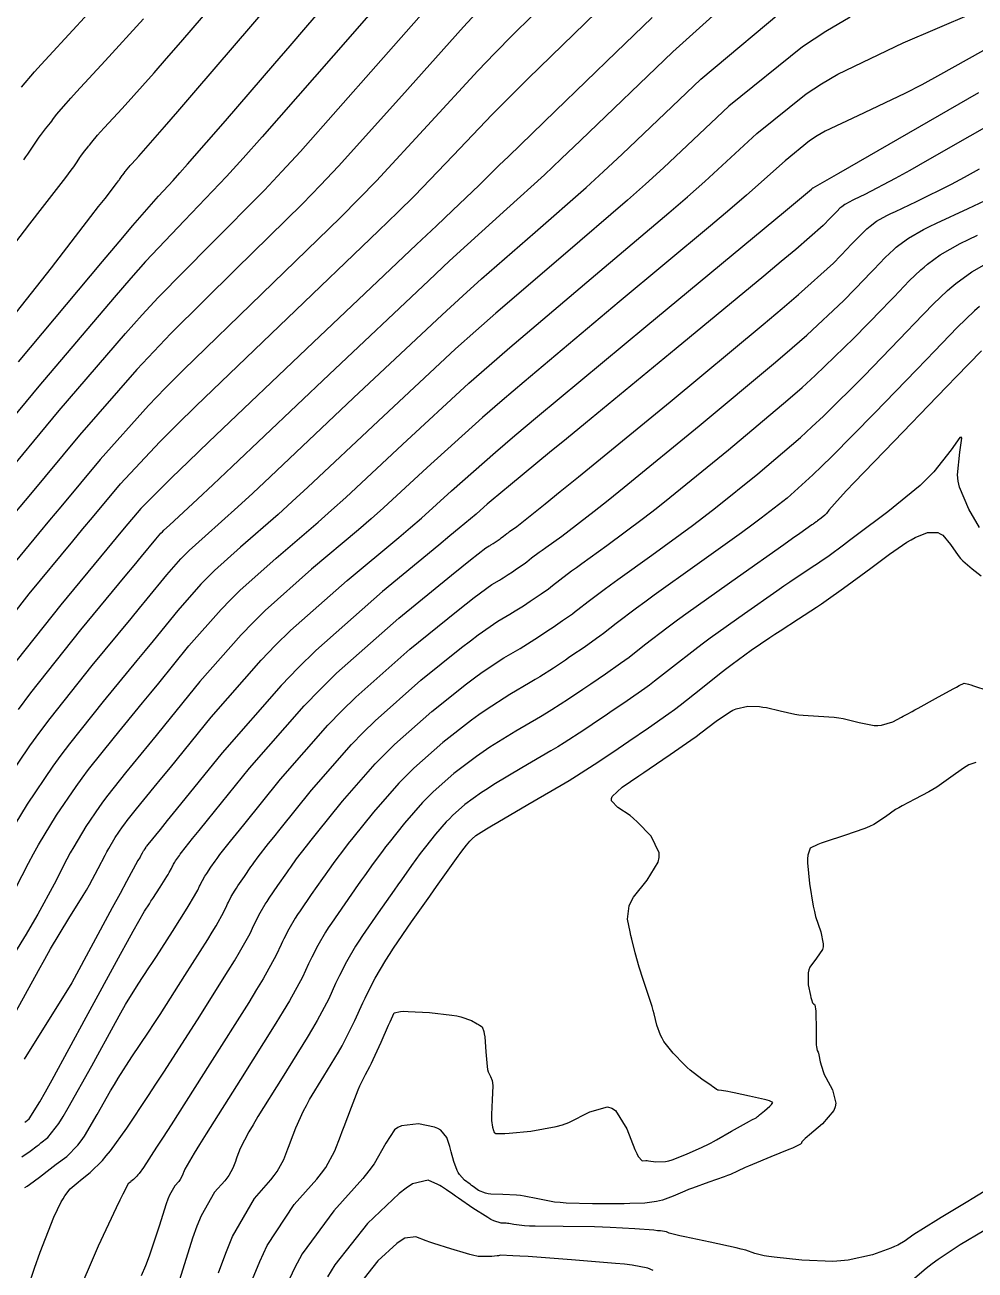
# Model space of a CAD drawing. Header units: metres. Extents: x 837117 to 838479, y 1189012 to 1191015.
# Drawn here: x 837512.5 to 837569.8, y 1190214.7 to 1190289.8 of the extents above; entities that cross this region are included whole.
import ezdxf

# ---------------------------------------------------------------- set-up
doc = ezdxf.new("R2010")
doc.units = ezdxf.units.M
doc.header["$LTSCALE"] = 0.3
doc.layers.add('COTAS 10', color=1, linetype='Continuous')
doc.layers.add('COTAS INT', color=252, linetype='Continuous')

msp = doc.modelspace()

# ---------------------------------------------------------------- linework, layer by layer
at = {"layer": 'COTAS 10'}
for points in [[(837537.212, 1190295), (837532.092, 1190289.121), (837526.79, 1190283.072), (837525.638, 1190281.785), (837524.622, 1190280.665), (837522.092, 1190278.018), (837519.75, 1190275.54), (837518.852, 1190274.527), (837517.847, 1190273.371), (837513.317, 1190268.018), (837508.878, 1190262.69)], [(837550.307, 1190290.267), (837549.211, 1190289.206), (837548.139, 1190288.169), (837544.474, 1190284.626), (837541.636, 1190281.881), (837541.085, 1190281.347), (837540.637, 1190280.911), (837539.868, 1190280.152), (837538.271, 1190278.623), (837537.302, 1190277.7), (837536.103, 1190276.562), (837529.868, 1190270.648), (837523.57, 1190264.659), (837522.332, 1190263.473), (837521.313, 1190262.491), (837519.459, 1190260.648), (837518.463, 1190259.446), (837517.984, 1190258.868), (837517.417, 1190258.183), (837514.638, 1190254.822), (837511.47, 1190250.821)], [(837512.268, 1190286.066), (837513.055, 1190286.99), (837513.454, 1190287.433), (837513.931, 1190287.958), (837516.309, 1190290.529)], [(837572.716, 1190289.62), (837567.712, 1190286.815), (837566.574, 1190286.206), (837565.544, 1190285.67), (837562.716, 1190284.34), (837560.748, 1190283.404), (837560.26, 1190283.115), (837559.796, 1190282.815), (837558.323, 1190281.624), (837555.991, 1190279.544), (837554.985, 1190278.683), (837553.823, 1190277.697), (837548.323, 1190273.107), (837542.58, 1190268.289), (837541.264, 1190267.16), (837540.066, 1190266.12), (837536.731, 1190263.107), (837534.104, 1190260.685), (837533.354, 1190260.019), (837532.593, 1190259.354), (837529.763, 1190256.968), (837526.968, 1190254.484), (837526.231, 1190253.758), (837525.509, 1190253.015), (837523.032, 1190250.192), (837520.899, 1190247.564), (837520.393, 1190246.943), (837519.925, 1190246.369), (837518.541, 1190244.684), (837517.479, 1190243.348), (837517.214, 1190242.995), (837516.961, 1190242.649), (837516.152, 1190241.459), (837515.415, 1190240.231), (837515.207, 1190239.86), (837514.998, 1190239.477), (837514.229, 1190237.982), (837513.255, 1190236.164), (837512.917, 1190235.577), (837512.548, 1190234.953), (837510.965, 1190232.399)], [(837512.465, 1190219.668), (837512.604, 1190219.759), (837512.75, 1190219.86), (837513.349, 1190220.301), (837513.998, 1190220.798), (837514.176, 1190220.934), (837514.354, 1190221.069), (837514.993, 1190221.55), (837515.66, 1190222.225), (837515.857, 1190222.483), (837516.059, 1190222.771), (837516.829, 1190224.066), (837517.64, 1190225.508), (837517.867, 1190225.889), (837518.095, 1190226.263), (837518.928, 1190227.545), (837519.929, 1190229.046), (837520.263, 1190229.557), (837520.622, 1190230.111), (837522.125, 1190232.454), (837523.498, 1190234.634), (837523.775, 1190235.084), (837524.007, 1190235.468), (837524.473, 1190236.297), (837524.648, 1190236.678), (837524.696, 1190236.779), (837524.744, 1190236.878), (837524.919, 1190237.22), (837525.147, 1190237.608), (837525.228, 1190237.736), (837525.318, 1190237.873), (837525.71, 1190238.444), (837526.108, 1190239.009), (837526.202, 1190239.142), (837526.289, 1190239.265), (837526.544, 1190239.625), (837527.165, 1190240.42), (837527.482, 1190240.817), (837527.863, 1190241.291), (837529.762, 1190243.644), (837532.179, 1190246.396), (837532.886, 1190247.123), (837533.609, 1190247.834), (837536.356, 1190250.274), (837538.806, 1190252.244), (837539.341, 1190252.659), (837539.814, 1190253.017), (837541.007, 1190253.839), (837541.722, 1190254.257), (837541.894, 1190254.361), (837542.054, 1190254.459), (837542.538, 1190254.77), (837542.952, 1190255.049), (837543.068, 1190255.128), (837543.185, 1190255.206), (837543.612, 1190255.495), (837544.047, 1190255.801), (837544.168, 1190255.891), (837544.291, 1190255.983), (837544.738, 1190256.336), (837545.449, 1190256.877), (837545.737, 1190257.088), (837546.064, 1190257.325), (837547.578, 1190258.403), (837549.782, 1190260.049), (837550.545, 1190260.645), (837551.374, 1190261.301), (837554.92, 1190264.176), (837558.5, 1190267.199), (837559.35, 1190267.948), (837560.14, 1190268.66), (837562.481, 1190270.915), (837564.175, 1190272.666), (837564.556, 1190273.061), (837564.898, 1190273.416), (837565.815, 1190274.371), (837566.507, 1190275.036), (837566.708, 1190275.209), (837566.911, 1190275.376), (837567.679, 1190275.939), (837568.896, 1190276.625), (837569.384, 1190276.87), (837569.937, 1190277.139)], [(837524.148, 1190214.523), (837524.582, 1190215.699), (837524.996, 1190216.712), (837526.313, 1190219.014), (837527.304, 1190220.128), (837527.512, 1190220.391), (837527.691, 1190220.636), (837528.097, 1190221.357), (837528.339, 1190222.012), (837528.415, 1190222.214), (837528.494, 1190222.426), (837528.813, 1190223.267), (837529.281, 1190224.295), (837529.455, 1190224.623), (837529.648, 1190224.972), (837530.505, 1190226.39), (837531.39, 1190227.845), (837531.6, 1190228.216), (837531.796, 1190228.574), (837532.376, 1190229.754), (837532.859, 1190230.809), (837532.993, 1190231.089), (837533.127, 1190231.363), (837533.61, 1190232.308), (837534.24, 1190233.381), (837534.466, 1190233.735), (837534.714, 1190234.115), (837535.798, 1190235.696), (837536.901, 1190237.257), (837537.161, 1190237.625), (837537.401, 1190237.965), (837538.107, 1190238.961), (837538.611, 1190239.664), (837538.725, 1190239.82), (837538.827, 1190239.959), (837539.103, 1190240.319), (837539.315, 1190240.56), (837539.377, 1190240.624), (837539.44, 1190240.686), (837539.681, 1190240.9), (837540.314, 1190241.313), (837540.624, 1190241.5), (837540.993, 1190241.72), (837542.816, 1190242.778), (837544.814, 1190243.947), (837545.294, 1190244.237), (837545.742, 1190244.511), (837547.095, 1190245.38), (837548.253, 1190246.161), (837548.577, 1190246.38), (837548.903, 1190246.6), (837550.096, 1190247.406), (837551.312, 1190248.262), (837551.652, 1190248.514), (837551.995, 1190248.772), (837553.246, 1190249.758), (837554.48, 1190250.74), (837554.813, 1190250.995), (837555.14, 1190251.244), (837556.289, 1190252.081), (837557.407, 1190252.854), (837557.716, 1190253.062), (837558.024, 1190253.267), (837559.134, 1190253.985), (837560.225, 1190254.693), (837560.521, 1190254.892), (837560.815, 1190255.093), (837561.854, 1190255.827), (837562.902, 1190256.593), (837563.201, 1190256.813), (837563.503, 1190257.038), (837564.628, 1190257.877), (837565.679, 1190258.604), (837565.936, 1190258.757), (837566.178, 1190258.89), (837566.928, 1190259.193), (837567.537, 1190259.183), (837567.69, 1190259.118), (837567.836, 1190259.026), (837568.31, 1190258.467), (837568.771, 1190257.794), (837568.909, 1190257.63), (837569.052, 1190257.475), (837569.608, 1190256.996), (837570.149, 1190256.583)]]:
    msp.add_lwpolyline(points, dxfattribs=at)
at = {"layer": 'COTAS INT'}
for points in [[(837546.481, 1190293.74), (837541.902, 1190289.224), (837540.81, 1190288.11), (837539.793, 1190287.055), (837536.757, 1190283.74), (837533.679, 1190280.403), (837532.636, 1190279.334), (837531.511, 1190278.203), (837526.757, 1190273.596), (837522.042, 1190269.011), (837520.94, 1190267.894), (837519.927, 1190266.843), (837517.002, 1190263.596), (837514.629, 1190260.743), (837513.962, 1190259.941), (837513.291, 1190259.132), (837510.836, 1190256.167)], [(837512.078, 1190248.516), (837512.832, 1190249.52), (837515.851, 1190253.317), (837518.521, 1190256.549), (837519.056, 1190257.196), (837519.502, 1190257.736), (837520.372, 1190258.796), (837520.676, 1190259.142), (837520.765, 1190259.233), (837520.856, 1190259.323), (837521.199, 1190259.628), (837522.892, 1190261.199), (837523.833, 1190262.086), (837524.979, 1190263.17), (837530.827, 1190268.717), (837536.842, 1190274.403), (837538.094, 1190275.575), (837539.167, 1190276.572), (837541.55, 1190278.717), (837543.821, 1190280.78), (837544.824, 1190281.726), (837545.99, 1190282.834), (837551.55, 1190288.187), (837557.563, 1190293.621)], [(837512.088, 1190269.492), (837517.154, 1190275.547), (837518.156, 1190276.737), (837518.986, 1190277.716), (837520.537, 1190279.492), (837521.411, 1190280.43), (837521.814, 1190280.882), (837522.286, 1190281.416), (837524.572, 1190284.035), (837527.557, 1190287.491), (837528.471, 1190288.553), (837529.422, 1190289.66), (837533.171, 1190294.035)], [(837511.854, 1190276.632), (837512.768, 1190277.815), (837513.525, 1190278.792), (837514.935, 1190280.61), (837515.268, 1190281.047), (837515.346, 1190281.153), (837515.417, 1190281.253), (837515.619, 1190281.562), (837515.788, 1190281.825), (837515.837, 1190281.896), (837515.888, 1190281.966), (837516.082, 1190282.212), (837516.269, 1190282.44), (837516.315, 1190282.499), (837516.359, 1190282.556), (837516.499, 1190282.747), (837516.855, 1190283.165), (837517.036, 1190283.366), (837517.252, 1190283.603), (837518.329, 1190284.768), (837520.262, 1190286.927), (837521.019, 1190287.793), (837521.871, 1190288.773), (837525.746, 1190293.28)], [(837510.795, 1190262.041), (837514.545, 1190266.544), (837518.54, 1190271.195), (837519.548, 1190272.316), (837520.514, 1190273.364), (837523.647, 1190276.544), (837526.918, 1190279.844), (837527.97, 1190280.968), (837529.086, 1190282.182), (837533.647, 1190287.327), (837538.073, 1190292.352)], [(837509.854, 1190251.814), (837512.737, 1190255.494), (837515.354, 1190258.658), (837515.973, 1190259.404), (837516.546, 1190260.095), (837518.231, 1190262.122), (837520.62, 1190264.667), (837521.636, 1190265.683), (837522.806, 1190266.835), (837528.313, 1190272.122), (837533.807, 1190277.382), (837534.969, 1190278.517), (837535.975, 1190279.513), (837538.313, 1190281.946), (837540.654, 1190284.407), (837541.663, 1190285.419), (837542.828, 1190286.575), (837548.338, 1190291.946)], [(837510.833, 1190243.477), (837512.76, 1190246.311), (837513.362, 1190247.136), (837513.994, 1190247.977), (837516.523, 1190251.159), (837518.872, 1190254.004), (837519.39, 1190254.633), (837519.851, 1190255.193), (837521.037, 1190256.645), (837521.885, 1190257.61), (837522.131, 1190257.865), (837522.384, 1190258.113), (837523.34, 1190258.963), (837525.317, 1190260.738), (837526.213, 1190261.569), (837527.261, 1190262.549), (837532.303, 1190267.314), (837537.648, 1190272.333), (837538.886, 1190273.471), (837540.02, 1190274.501), (837543.243, 1190277.314), (837546.322, 1190280.01), (837547.365, 1190280.965), (837548.49, 1190282.011), (837553.243, 1190286.546), (837558.816, 1190291.199)], [(837511.055, 1190271.329), (837514.069, 1190275.166), (837516.451, 1190278.248), (837516.919, 1190278.852), (837517.303, 1190279.348), (837517.995, 1190280.241), (837518.127, 1190280.414), (837518.158, 1190280.456), (837518.186, 1190280.496), (837518.266, 1190280.618), (837518.333, 1190280.722), (837518.373, 1190280.778), (837518.449, 1190280.875), (837518.523, 1190280.966), (837518.542, 1190280.989), (837518.559, 1190281.012), (837518.614, 1190281.087), (837518.755, 1190281.253), (837518.827, 1190281.332), (837518.912, 1190281.426), (837519.339, 1190281.887), (837520.896, 1190283.668), (837521.695, 1190284.595), (837522.653, 1190285.709), (837527.441, 1190291.298)], [(837539.957, 1190290.8), (837538.933, 1190289.704), (837535.202, 1190285.534), (837531.383, 1190281.293), (837530.303, 1190280.151), (837529.214, 1190279.024), (837525.202, 1190275.07), (837521.278, 1190271.188), (837520.244, 1190270.105), (837519.233, 1190269.019), (837515.774, 1190265.07), (837512.712, 1190261.392), (837511.951, 1190260.477)], [(837562.26, 1190290.28), (837560.785, 1190289.409), (837559.383, 1190288.501), (837554.936, 1190284.906), (837550.99, 1190281.189), (837549.905, 1190280.204), (837548.822, 1190279.239), (837544.936, 1190275.912), (837540.873, 1190272.43), (837539.679, 1190271.367), (837538.454, 1190270.262), (837533.779, 1190265.912), (837529.542, 1190261.927), (837528.593, 1190261.052), (837527.742, 1190260.276), (837525.481, 1190258.298), (837523.912, 1190256.904), (837523.498, 1190256.496), (837523.093, 1190256.079), (837521.702, 1190254.494), (837520.2, 1190252.65), (837519.724, 1190252.07), (837519.223, 1190251.459), (837517.196, 1190249), (837515.156, 1190246.434), (837514.646, 1190245.755), (837514.16, 1190245.091), (837512.606, 1190242.804), (837511.188, 1190240.443)], [(837511.57, 1190237.052), (837512.692, 1190239.235), (837512.998, 1190239.796), (837513.301, 1190240.337), (837514.379, 1190242.132), (837515.561, 1190243.87), (837515.93, 1190244.375), (837516.317, 1190244.891), (837517.868, 1190246.842), (837519.574, 1190248.914), (837520.059, 1190249.507), (837520.549, 1190250.107), (837522.367, 1190252.343), (837524.301, 1190254.547), (837524.864, 1190255.127), (837525.44, 1190255.694), (837527.622, 1190257.633), (837530.168, 1190259.815), (837530.974, 1190260.536), (837531.823, 1190261.306), (837535.255, 1190264.509), (837539.26, 1190268.191), (837540.471, 1190269.264), (837541.727, 1190270.359), (837546.63, 1190274.509), (837551.322, 1190278.468), (837552.445, 1190279.444), (837553.491, 1190280.367), (837556.63, 1190283.265), (837559.59, 1190285.658), (837560.522, 1190286.262), (837561.504, 1190286.842), (837565.46, 1190288.725), (837569.594, 1190290.507)], [(837512.409, 1190281.679), (837512.533, 1190281.85), (837512.647, 1190282.01), (837512.972, 1190282.506), (837513.243, 1190282.927), (837513.322, 1190283.041), (837513.404, 1190283.153), (837513.715, 1190283.548), (837514.014, 1190283.914), (837514.089, 1190284.009), (837514.159, 1190284.1), (837514.383, 1190284.406), (837514.955, 1190285.078), (837515.245, 1190285.4), (837515.591, 1190285.781), (837517.319, 1190287.649), (837519.629, 1190290.187)], [(837511.729, 1190229.917), (837513.287, 1190232.77), (837513.667, 1190233.444), (837514.024, 1190234.068), (837515.129, 1190235.902), (837515.982, 1190237.279), (837516.181, 1190237.615), (837516.364, 1190237.932), (837516.889, 1190238.912), (837517.303, 1190239.718), (837517.416, 1190239.925), (837517.528, 1190240.124), (837517.925, 1190240.787), (837518.362, 1190241.428), (837518.498, 1190241.615), (837518.641, 1190241.805), (837519.213, 1190242.525), (837520.276, 1190243.825), (837520.727, 1190244.38), (837521.248, 1190245.021), (837523.697, 1190248.042), (837526.717, 1190251.483), (837527.597, 1190252.389), (837528.496, 1190253.275), (837531.903, 1190256.303), (837535.019, 1190258.893), (837535.734, 1190259.502), (837536.386, 1190260.064), (837538.207, 1190261.704), (837540.857, 1190264.037), (837542.031, 1190265.036), (837543.397, 1190266.188), (837549.918, 1190271.622), (837558.346, 1190278.602), (837559.918, 1190279.904), (837559.971, 1190279.947), (837559.981, 1190279.956), (837559.99, 1190279.963), (837560.006, 1190279.977), (837560.01, 1190279.982), (837560.012, 1190279.984), (837560.015, 1190279.986), (837560.016, 1190279.988), (837560.017, 1190279.988), (837560.019, 1190279.99), (837560.022, 1190279.992), (837560.023, 1190279.992), (837560.031, 1190279.996), (837561.567, 1190280.878), (837570.02, 1190285.738)], [(837572.049, 1190284.571), (837566.894, 1190281.627), (837565.847, 1190281.036), (837564.963, 1190280.543), (837563.143, 1190279.574), (837562.503, 1190279.279), (837562.364, 1190279.212), (837562.241, 1190279.15), (837561.934, 1190278.977), (837561.741, 1190278.835), (837561.689, 1190278.793), (837561.639, 1190278.75), (837561.465, 1190278.582), (837561.234, 1190278.342), (837561.147, 1190278.252), (837561.052, 1190278.153), (837560.625, 1190277.712), (837558.967, 1190276.266), (837558.095, 1190275.533), (837557.044, 1190274.656), (837551.755, 1190270.288), (837546.293, 1190265.796), (837545.133, 1190264.841), (837544.125, 1190264.011), (837541.755, 1190262.057), (837540.601, 1190261.095), (837540.359, 1190260.891), (837540.152, 1190260.714), (837539.683, 1190260.302), (837538.667, 1190259.443), (837538.114, 1190258.985), (837537.444, 1190258.432), (837534.044, 1190255.638), (837530.024, 1190252.065), (837528.963, 1190251.021), (837527.925, 1190249.952), (837524.362, 1190245.891), (837521.597, 1190242.478), (837521.062, 1190241.817), (837520.626, 1190241.28), (837519.886, 1190240.367), (837519.803, 1190240.262), (837519.782, 1190240.235), (837519.762, 1190240.208), (837519.699, 1190240.114), (837519.641, 1190240.018), (837519.624, 1190239.989), (837519.608, 1190239.959), (837519.548, 1190239.842), (837519.472, 1190239.699), (837519.445, 1190239.653), (837519.416, 1190239.605), (837519.292, 1190239.405), (837518.597, 1190238.139), (837518.208, 1190237.419), (837517.733, 1190236.538), (837515.31, 1190232.02), (837512.427, 1190227.423)], [(837512.469, 1190223.614), (837512.524, 1190223.656), (837512.722, 1190223.805), (837513.371, 1190224.836), (837513.71, 1190225.433), (837514.119, 1190226.166), (837516.172, 1190229.94), (837518.235, 1190233.756), (837518.65, 1190234.515), (837518.997, 1190235.145), (837519.686, 1190236.347), (837519.979, 1190236.787), (837520.077, 1190236.937), (837520.183, 1190237.1), (837520.623, 1190237.787), (837521.026, 1190238.426), (837521.107, 1190238.558), (837521.175, 1190238.671), (837521.312, 1190238.914), (837521.363, 1190239.026), (837521.391, 1190239.084), (837521.443, 1190239.185), (837521.509, 1190239.298), (837521.533, 1190239.336), (837521.56, 1190239.376), (837521.675, 1190239.544), (837521.792, 1190239.709), (837521.819, 1190239.748), (837521.845, 1190239.784), (837521.919, 1190239.89), (837522.586, 1190240.722), (837522.985, 1190241.216), (837523.477, 1190241.824), (837526.025, 1190244.973), (837529.325, 1190248.731), (837530.29, 1190249.723), (837531.277, 1190250.693), (837535.027, 1190254.024), (837538.202, 1190256.616), (837538.828, 1190257.122), (837539.343, 1190257.536), (837540.284, 1190258.263), (837540.485, 1190258.381), (837540.534, 1190258.411), (837540.579, 1190258.438), (837540.715, 1190258.526), (837540.832, 1190258.605), (837540.898, 1190258.649), (837541.018, 1190258.73), (837541.141, 1190258.816), (837541.209, 1190258.868), (837541.336, 1190258.967), (837541.536, 1190259.12), (837541.617, 1190259.179), (837541.709, 1190259.246), (837542.136, 1190259.55), (837543.858, 1190260.919), (837544.768, 1190261.658), (837545.864, 1190262.552), (837551.387, 1190267.081), (837557.002, 1190271.737), (837558.158, 1190272.712), (837559.14, 1190273.551), (837561.244, 1190275.446), (837562.093, 1190276.324), (837562.283, 1190276.522), (837562.455, 1190276.7), (837562.915, 1190277.178), (837563.262, 1190277.512), (837563.362, 1190277.598), (837563.464, 1190277.682), (837563.849, 1190277.965), (837564.459, 1190278.308), (837564.704, 1190278.431), (837564.981, 1190278.566), (837566.255, 1190279.152), (837568.359, 1190280.208), (837569.16, 1190280.639), (837570.055, 1190281.131)], [(837512.294, 1190221.523), (837512.78, 1190221.859), (837513.206, 1190222.185), (837513.323, 1190222.274), (837513.439, 1190222.363), (837513.857, 1190222.678), (837514.516, 1190223.531), (837514.784, 1190223.958), (837515.089, 1190224.468), (837516.501, 1190227.003), (837517.938, 1190229.632), (837518.259, 1190230.202), (837518.546, 1190230.704), (837519.307, 1190231.946), (837519.954, 1190232.917), (837520.17, 1190233.247), (837520.402, 1190233.605), (837521.374, 1190235.121), (837522.262, 1190236.53), (837522.441, 1190236.821), (837522.591, 1190237.069), (837522.893, 1190237.605), (837523.005, 1190237.852), (837523.037, 1190237.917), (837523.068, 1190237.981), (837523.181, 1190238.202), (837523.328, 1190238.453), (837523.381, 1190238.536), (837523.439, 1190238.625), (837523.692, 1190238.994), (837523.95, 1190239.359), (837524.011, 1190239.445), (837524.067, 1190239.524), (837524.232, 1190239.757), (837524.876, 1190240.571), (837525.234, 1190241.016), (837525.67, 1190241.558), (837527.894, 1190244.309), (837530.752, 1190247.564), (837531.588, 1190248.423), (837532.443, 1190249.264), (837535.691, 1190252.149), (837538.504, 1190254.43), (837539.084, 1190254.89), (837539.578, 1190255.276), (837540.646, 1190256.051), (837541.104, 1190256.319), (837541.214, 1190256.386), (837541.316, 1190256.449), (837541.627, 1190256.648), (837541.892, 1190256.827), (837541.967, 1190256.877), (837542.041, 1190256.928), (837542.315, 1190257.112), (837542.594, 1190257.309), (837542.672, 1190257.366), (837542.75, 1190257.426), (837543.037, 1190257.652), (837543.492, 1190257.998), (837543.677, 1190258.133), (837543.887, 1190258.285), (837544.857, 1190258.976), (837546.82, 1190260.484), (837547.656, 1190261.151), (837548.619, 1190261.926), (837553.154, 1190265.628), (837557.751, 1190269.468), (837558.754, 1190270.33), (837559.64, 1190271.106), (837561.863, 1190273.181), (837563.134, 1190274.495), (837563.42, 1190274.791), (837563.677, 1190275.058), (837564.365, 1190275.774), (837564.885, 1190276.274), (837565.035, 1190276.404), (837565.188, 1190276.529), (837565.764, 1190276.952), (837566.678, 1190277.467), (837567.044, 1190277.651), (837567.459, 1190277.852), (837569.367, 1190278.73), (837571.755, 1190279.873)], [(837512.672, 1190213.676), (837513.056, 1190214.801), (837513.392, 1190215.763), (837514.207, 1190217.889), (837514.666, 1190218.798), (837514.777, 1190218.994), (837514.882, 1190219.166), (837515.206, 1190219.583), (837515.56, 1190219.893), (837515.684, 1190219.997), (837515.82, 1190220.109), (837516.406, 1190220.577), (837517.149, 1190221.304), (837517.383, 1190221.578), (837517.63, 1190221.884), (837518.625, 1190223.255), (837519.932, 1190225.216), (837520.375, 1190225.895), (837520.854, 1190226.633), (837522.876, 1190229.788), (837524.734, 1190232.738), (837525.109, 1190233.347), (837525.423, 1190233.866), (837526.054, 1190234.988), (837526.29, 1190235.504), (837526.355, 1190235.641), (837526.421, 1190235.775), (837526.657, 1190236.237), (837526.965, 1190236.762), (837527.076, 1190236.936), (837527.197, 1190237.121), (837527.728, 1190237.895), (837528.267, 1190238.658), (837528.394, 1190238.838), (837528.512, 1190239.005), (837528.857, 1190239.492), (837529.454, 1190240.269), (837529.731, 1190240.618), (837530.055, 1190241.025), (837531.63, 1190242.979), (837533.606, 1190245.229), (837534.184, 1190245.823), (837534.775, 1190246.405), (837537.021, 1190248.399), (837539.107, 1190250.058), (837539.598, 1190250.427), (837540.05, 1190250.757), (837541.369, 1190251.627), (837542.34, 1190252.195), (837542.574, 1190252.336), (837542.792, 1190252.47), (837543.45, 1190252.892), (837544.012, 1190253.272), (837544.17, 1190253.378), (837544.329, 1190253.485), (837544.909, 1190253.877), (837545.5, 1190254.293), (837545.665, 1190254.416), (837545.832, 1190254.541), (837546.44, 1190255.021), (837547.405, 1190255.755), (837547.797, 1190256.042), (837548.242, 1190256.364), (837550.299, 1190257.829), (837552.744, 1190259.614), (837553.434, 1190260.138), (837554.129, 1190260.675), (837556.687, 1190262.723), (837559.249, 1190264.93), (837559.947, 1190265.566), (837560.64, 1190266.215), (837563.1, 1190268.649), (837565.216, 1190270.837), (837565.692, 1190271.33), (837566.119, 1190271.774), (837567.266, 1190272.967), (837568.13, 1190273.798), (837568.38, 1190274.014), (837568.635, 1190274.223), (837569.594, 1190274.927), (837571.084, 1190275.77)], [(837570.053, 1190272.819), (837569.753, 1190272.561), (837568.716, 1190271.563), (837567.341, 1190270.132), (837566.828, 1190269.6), (837566.257, 1190269.009), (837563.719, 1190266.384), (837561.14, 1190263.769), (837560.543, 1190263.185), (837559.998, 1190262.66), (837558.454, 1190261.271), (837556.884, 1190260.05), (837556.323, 1190259.632), (837555.706, 1190259.179), (837553.02, 1190257.256), (837550.42, 1190255.404), (837549.857, 1190254.996), (837549.362, 1190254.634), (837548.141, 1190253.705), (837547.372, 1190253.099), (837547.162, 1190252.94), (837546.953, 1190252.785), (837546.206, 1190252.259), (837545.472, 1190251.764), (837545.272, 1190251.628), (837545.072, 1190251.494), (837544.361, 1190251.014), (837543.529, 1190250.48), (837543.254, 1190250.311), (837542.959, 1190250.133), (837541.731, 1190249.415), (837540.286, 1190248.498), (837539.854, 1190248.195), (837539.409, 1190247.871), (837537.686, 1190246.524), (837535.942, 1190244.975), (837535.482, 1190244.523), (837535.033, 1190244.062), (837533.498, 1190242.314), (837532.248, 1190240.758), (837531.979, 1190240.418), (837531.743, 1190240.118), (837531.169, 1190239.359), (837530.734, 1190238.745), (837530.586, 1190238.535), (837530.425, 1190238.308), (837529.745, 1190237.345), (837529.077, 1190236.37), (837528.923, 1190236.136), (837528.784, 1190235.917), (837528.395, 1190235.255), (837528.097, 1190234.672), (837528.015, 1190234.503), (837527.932, 1190234.33), (837527.634, 1190233.679), (837526.839, 1190232.264), (837526.443, 1190231.61), (837525.97, 1190230.842), (837523.627, 1190227.122), (837521.286, 1190223.449), (837520.814, 1190222.712), (837520.419, 1190222.095), (837519.629, 1190220.879), (837519.36, 1190220.509), (837519.293, 1190220.426), (837519.23, 1190220.352), (837519.029, 1190220.156), (837518.871, 1190220.029), (837518.834, 1190219.999), (837518.801, 1190219.971), (837518.705, 1190219.887), (837518.379, 1190219.268), (837518.201, 1190218.902), (837517.984, 1190218.452), (837516.881, 1190216.124), (837515.483, 1190212.856)], [(837570.166, 1190270.159), (837568.649, 1190268.579), (837568.105, 1190268.015), (837567.508, 1190267.396), (837564.904, 1190264.703), (837562.504, 1190262.209), (837562.036, 1190261.715), (837561.652, 1190261.307), (837560.976, 1190260.546), (837560.829, 1190260.346), (837560.779, 1190260.292), (837560.726, 1190260.238), (837560.503, 1190260.048), (837560.291, 1190259.89), (837560.246, 1190259.856), (837560.206, 1190259.826), (837560.109, 1190259.755), (837560.048, 1190259.711), (837560.031, 1190259.7), (837560.013, 1190259.688), (837559.949, 1190259.646), (837559.22, 1190259.136), (837558.784, 1190258.828), (837558.245, 1190258.449), (837555.453, 1190256.479), (837552.491, 1190254.368), (837551.844, 1190253.9), (837551.274, 1190253.481), (837549.843, 1190252.39), (837548.913, 1190251.657), (837548.659, 1190251.465), (837548.406, 1190251.278), (837547.502, 1190250.642), (837546.616, 1190250.043), (837546.374, 1190249.879), (837546.133, 1190249.716), (837545.272, 1190249.136), (837544.267, 1190248.49), (837543.934, 1190248.286), (837543.577, 1190248.071), (837542.092, 1190247.202), (837540.522, 1190246.239), (837540.111, 1190245.964), (837539.71, 1190245.685), (837538.351, 1190244.65), (837537.108, 1190243.545), (837536.781, 1190243.224), (837536.461, 1190242.895), (837535.367, 1190241.649), (837534.441, 1190240.492), (837534.228, 1190240.219), (837534.033, 1190239.966), (837533.482, 1190239.226), (837532.957, 1190238.485), (837532.777, 1190238.232), (837532.584, 1190237.958), (837531.763, 1190236.795), (837530.956, 1190235.618), (837530.771, 1190235.336), (837530.602, 1190235.071), (837530.134, 1190234.273), (837529.774, 1190233.569), (837529.674, 1190233.365), (837529.574, 1190233.157), (837529.215, 1190232.371), (837528.425, 1190230.93), (837528.053, 1190230.309), (837527.616, 1190229.591), (837525.486, 1190226.196), (837523.41, 1190222.918), (837523.007, 1190222.274), (837522.679, 1190221.744), (837522.111, 1190220.783), (837522.035, 1190220.581), (837522.016, 1190220.53), (837521.998, 1190220.482), (837521.94, 1190220.325), (837521.842, 1190220.152), (837521.8, 1190220.094), (837521.75, 1190220.031), (837521.512, 1190219.764), (837521.197, 1190219.212), (837521.098, 1190218.97), (837520.994, 1190218.688), (837520.576, 1190217.346), (837519.963, 1190215.53), (837519.736, 1190214.95), (837519.485, 1190214.337)], [(837570.063, 1190259.499), (837569.403, 1190260.59), (837568.848, 1190261.924), (837568.773, 1190262.297), (837568.731, 1190262.671), (837568.859, 1190264.034), (837568.991, 1190264.892), (837568.952, 1190264.948), (837568.878, 1190264.924), (837568.339, 1190264.181), (837567.293, 1190262.842), (837566.902, 1190262.442), (837566.466, 1190262.029), (837564.523, 1190260.434), (837562.622, 1190259.008), (837562.213, 1190258.702), (837561.854, 1190258.435), (837560.982, 1190257.791), (837560.431, 1190257.402), (837560.276, 1190257.296), (837560.119, 1190257.191), (837559.542, 1190256.816), (837558.622, 1190256.201), (837558.25, 1190255.945), (837557.826, 1190255.652), (837555.871, 1190254.28), (837553.815, 1190252.806), (837553.328, 1190252.448), (837552.877, 1190252.111), (837551.544, 1190251.074), (837550.454, 1190250.215), (837550.155, 1190249.989), (837549.859, 1190249.77), (837548.799, 1190249.024), (837547.76, 1190248.321), (837547.475, 1190248.129), (837547.193, 1190247.939), (837546.184, 1190247.258), (837545.004, 1190246.501), (837544.614, 1190246.261), (837544.195, 1190246.009), (837542.454, 1190244.99), (837540.758, 1190243.979), (837540.368, 1190243.732), (837540.012, 1190243.499), (837539.016, 1190242.775), (837538.274, 1190242.116), (837538.079, 1190241.924), (837537.888, 1190241.727), (837537.235, 1190240.984), (837536.634, 1190240.225), (837536.476, 1190240.019), (837536.322, 1190239.815), (837535.794, 1190239.094), (837535.179, 1190238.225), (837534.969, 1190237.929), (837534.742, 1190237.608), (837533.781, 1190236.245), (837532.835, 1190234.867), (837532.618, 1190234.535), (837532.421, 1190234.226), (837531.872, 1190233.29), (837531.45, 1190232.466), (837531.333, 1190232.227), (837531.217, 1190231.983), (837530.796, 1190231.062), (837530.11, 1190229.752), (837529.827, 1190229.262), (837529.503, 1190228.718), (837527.996, 1190226.293), (837526.529, 1190223.945), (837526.231, 1190223.449), (837525.98, 1190223.019), (837525.462, 1190222.025), (837525.265, 1190221.504), (837525.215, 1190221.372), (837525.168, 1190221.247), (837525.018, 1190220.841), (837524.767, 1190220.394), (837524.656, 1190220.243), (837524.527, 1190220.079), (837523.913, 1190219.389), (837523.096, 1190217.962), (837522.84, 1190217.334), (837522.571, 1190216.606), (837521.49, 1190213.133)], [(837526.206, 1190214.144), (837526.65, 1190215.214), (837527.095, 1190216.167), (837528.714, 1190218.639), (837530.082, 1190220.176), (837530.369, 1190220.54), (837530.616, 1190220.878), (837531.176, 1190221.873), (837531.51, 1190222.777), (837531.615, 1190223.056), (837531.724, 1190223.349), (837532.164, 1190224.51), (837532.582, 1190225.57), (837532.679, 1190225.798), (837532.767, 1190225.998), (837533.015, 1190226.486), (837533.277, 1190226.971), (837533.374, 1190227.17), (837533.481, 1190227.396), (837533.957, 1190228.445), (837534.41, 1190229.463), (837534.503, 1190229.67), (837534.582, 1190229.844), (837534.751, 1190230.202), (837535.123, 1190230.294), (837535.331, 1190230.301), (837535.583, 1190230.299), (837536.871, 1190230.223), (837538.224, 1190230.072), (837538.517, 1190230.023), (837538.774, 1190229.97), (837539.41, 1190229.753), (837539.757, 1190229.547), (837539.833, 1190229.502), (837539.899, 1190229.462), (837540.064, 1190229.359), (837540.161, 1190229.086), (837540.185, 1190228.939), (837540.207, 1190228.761), (837540.277, 1190227.861), (837540.356, 1190226.963), (837540.385, 1190226.786), (837540.416, 1190226.641), (837540.554, 1190226.376), (837540.665, 1190226.122), (837540.681, 1190225.983), (837540.689, 1190225.814), (837540.662, 1190224.957), (837540.62, 1190224.066), (837540.619, 1190223.875), (837540.622, 1190223.709), (837540.673, 1190223.311), (837540.739, 1190223.116), (837540.752, 1190223.079), (837540.762, 1190223.048), (837540.78, 1190222.994), (837540.793, 1190222.978), (837540.801, 1190222.972), (837540.81, 1190222.964), (837540.858, 1190222.929), (837541.22, 1190222.926), (837541.428, 1190222.938), (837541.682, 1190222.956), (837542.989, 1190223.07), (837544.516, 1190223.341), (837544.909, 1190223.458), (837545.289, 1190223.594), (837546.555, 1190224.235), (837547.616, 1190224.541), (837547.867, 1190224.465), (837548.1, 1190224.319), (837548.786, 1190223.21), (837549.271, 1190221.963), (837549.376, 1190221.729), (837549.469, 1190221.544), (837549.699, 1190221.277), (837549.918, 1190221.3), (837550.003, 1190221.296), (837550.098, 1190221.289), (837550.531, 1190221.228), (837551.12, 1190221.243), (837551.313, 1190221.283), (837551.52, 1190221.339), (837552.378, 1190221.672), (837553.143, 1190222.025), (837553.292, 1190222.093), (837553.413, 1190222.148), (837553.623, 1190222.242), (837553.869, 1190222.374), (837554.012, 1190222.454), (837554.188, 1190222.552), (837555.097, 1190223.06), (837556.007, 1190223.569), (837556.183, 1190223.668), (837556.327, 1190223.747), (837556.573, 1190223.881), (837556.672, 1190223.954), (837556.724, 1190223.995), (837556.785, 1190224.046), (837557.094, 1190224.305), (837557.4, 1190224.575), (837557.459, 1190224.633), (837557.507, 1190224.683), (837557.591, 1190224.801), (837557.383, 1190224.902), (837557.248, 1190224.942), (837557.079, 1190224.986), (837556.187, 1190225.189), (837555.25, 1190225.382), (837555.052, 1190225.422), (837554.881, 1190225.455), (837554.484, 1190225.522), (837554.305, 1190225.546), (837554.271, 1190225.552), (837554.243, 1190225.558), (837554.2, 1190225.576), (837554.062, 1190225.683), (837553.976, 1190225.745), (837553.868, 1190225.821), (837553.302, 1190226.213), (837552.609, 1190226.747), (837552.42, 1190226.912), (837552.232, 1190227.085), (837551.567, 1190227.774), (837551.018, 1190228.484), (837550.904, 1190228.671), (837550.807, 1190228.853), (837550.591, 1190229.472), (837550.436, 1190230.143), (837550.377, 1190230.356), (837550.311, 1190230.582), (837550.011, 1190231.5), (837549.689, 1190232.466), (837549.609, 1190232.722), (837549.532, 1190232.973), (837549.284, 1190233.838), (837549.077, 1190234.654), (837549.026, 1190234.874), (837548.978, 1190235.091), (837548.826, 1190235.854), (837548.924, 1190236.67), (837549.034, 1190236.921), (837549.179, 1190237.182), (837550.002, 1190238.214), (837550.681, 1190239.293), (837550.736, 1190239.583), (837550.734, 1190239.87), (837550.245, 1190240.874), (837549.412, 1190241.734), (837549.192, 1190241.93), (837548.977, 1190242.106), (837548.24, 1190242.59), (837547.85, 1190243.001), (837547.853, 1190243.132), (837547.906, 1190243.27), (837548.498, 1190243.834), (837549.495, 1190244.506), (837549.802, 1190244.713), (837550.122, 1190244.93), (837551.393, 1190245.788), (837552.646, 1190246.658), (837552.956, 1190246.882), (837553.25, 1190247.098), (837554.176, 1190247.815), (837554.967, 1190248.359), (837555.175, 1190248.465), (837555.378, 1190248.552), (837556.073, 1190248.708), (837556.778, 1190248.684), (837556.987, 1190248.658), (837557.203, 1190248.624), (837558.032, 1190248.431), (837558.916, 1190248.232), (837559.166, 1190248.193), (837559.418, 1190248.162), (837560.347, 1190248.109), (837561.297, 1190248.047), (837561.562, 1190248.01), (837561.828, 1190247.964), (837562.795, 1190247.725), (837563.7, 1190247.552), (837563.927, 1190247.548), (837564.143, 1190247.563), (837564.837, 1190247.774), (837565.35, 1190248.048), (837565.451, 1190248.102), (837565.536, 1190248.147), (837565.697, 1190248.231), (837565.988, 1190248.39), (837566.155, 1190248.482), (837566.359, 1190248.595), (837567.407, 1190249.176), (837568.458, 1190249.754), (837568.664, 1190249.865), (837568.833, 1190249.954), (837569.136, 1190250.1), (837569.392, 1190250.038), (837569.532, 1190249.996), (837569.701, 1190249.944), (837570.56, 1190249.666)], [(837569.835, 1190245.323), (837569.414, 1190245.165), (837569.26, 1190245.078), (837569.089, 1190244.972), (837568.334, 1190244.433), (837567.476, 1190243.825), (837567.24, 1190243.677), (837567.005, 1190243.536), (837566.162, 1190243.099), (837565.38, 1190242.702), (837565.184, 1190242.587), (837564.997, 1190242.469), (837564.392, 1190242.025), (837563.68, 1190241.575), (837563.424, 1190241.453), (837563.142, 1190241.332), (837561.914, 1190240.905), (837560.748, 1190240.535), (837560.506, 1190240.449), (837560.299, 1190240.37), (837559.842, 1190240.147), (837559.696, 1190239.713), (837559.685, 1190239.501), (837559.687, 1190239.25), (837559.802, 1190238.01), (837560.026, 1190236.651), (837560.097, 1190236.324), (837560.172, 1190236.018), (837560.474, 1190235.091), (837560.633, 1190234.367), (837560.618, 1190234.189), (837560.578, 1190234.022), (837560.217, 1190233.498), (837559.821, 1190232.974), (837559.758, 1190232.806), (837559.715, 1190232.628), (837559.728, 1190231.903), (837559.856, 1190231.256), (837559.884, 1190231.127), (837559.911, 1190231.02), (837559.983, 1190230.816), (837560.038, 1190230.759), (837560.053, 1190230.745), (837560.069, 1190230.731), (837560.126, 1190230.687), (837560.172, 1190230.449), (837560.18, 1190230.314), (837560.187, 1190230.147), (837560.195, 1190229.294), (837560.204, 1190228.448), (837560.21, 1190228.285), (837560.219, 1190228.155), (837560.265, 1190227.943), (837560.329, 1190227.833), (837560.349, 1190227.766), (837560.37, 1190227.683), (837560.452, 1190227.251), (837560.618, 1190226.666), (837560.692, 1190226.486), (837560.778, 1190226.299), (837561.186, 1190225.558), (837561.389, 1190224.763), (837561.345, 1190224.542), (837561.258, 1190224.321), (837560.581, 1190223.518), (837559.808, 1190222.858), (837559.659, 1190222.728), (837559.539, 1190222.62), (837559.343, 1190222.417), (837559.322, 1190222.361), (837559.313, 1190222.346), (837559.302, 1190222.331), (837559.248, 1190222.276), (837558.938, 1190222.128), (837558.765, 1190222.053), (837558.554, 1190221.965), (837557.477, 1190221.524), (837556.361, 1190221.066), (837556.126, 1190220.965), (837555.922, 1190220.877), (837555.452, 1190220.654), (837555.029, 1190220.462), (837554.855, 1190220.394), (837554.657, 1190220.318), (837553.735, 1190219.989), (837552.745, 1190219.633), (837552.503, 1190219.54), (837552.275, 1190219.451), (837551.568, 1190219.149), (837550.933, 1190218.912), (837550.751, 1190218.863), (837550.565, 1190218.821), (837549.872, 1190218.729), (837548.954, 1190218.695), (837548.626, 1190218.689), (837548.268, 1190218.684), (837546.71, 1190218.68), (837545.131, 1190218.729), (837544.758, 1190218.758), (837544.414, 1190218.793), (837543.408, 1190218.977), (837542.585, 1190219.156), (837542.358, 1190219.188), (837542.13, 1190219.212), (837541.308, 1190219.239), (837540.583, 1190219.266), (837540.417, 1190219.29), (837540.265, 1190219.322), (837539.841, 1190219.499), (837539.51, 1190219.732), (837539.418, 1190219.799), (837539.325, 1190219.867), (837538.986, 1190220.122), (837538.681, 1190220.453), (837538.609, 1190220.568), (837538.544, 1190220.694), (837538.353, 1190221.234), (837538.194, 1190221.827), (837538.148, 1190221.986), (837538.102, 1190222.143), (837537.927, 1190222.69), (837537.553, 1190223.139), (837537.382, 1190223.234), (837537.18, 1190223.317), (837536.206, 1190223.509), (837535.194, 1190223.398), (837534.969, 1190223.289), (837534.768, 1190223.146), (837534.241, 1190222.35), (837533.535, 1190221.105), (837533.222, 1190220.679), (837532.857, 1190220.219), (837531.114, 1190218.264), (837529.205, 1190215.664), (837528.736, 1190214.796), (837528.292, 1190213.864)], [(837570.346, 1190219.424), (837569.61, 1190218.989), (837569.342, 1190218.828), (837569.045, 1190218.65), (837567.744, 1190217.861), (837566.507, 1190217.096), (837566.252, 1190216.932), (837566.034, 1190216.79), (837565.565, 1190216.45), (837565.126, 1190216.198), (837564.929, 1190216.111), (837564.699, 1190216.016), (837563.591, 1190215.61), (837562.134, 1190215.282), (837561.683, 1190215.236), (837561.211, 1190215.209), (837559.335, 1190215.276), (837557.676, 1190215.458), (837557.341, 1190215.504), (837557.06, 1190215.549), (837556.494, 1190215.696), (837555.952, 1190215.882), (837555.685, 1190215.952), (837555.368, 1190216.029), (837553.801, 1190216.373), (837552.27, 1190216.695), (837551.975, 1190216.759), (837551.736, 1190216.811), (837551.339, 1190216.907), (837551.292, 1190216.933), (837551.254, 1190216.952), (837551.164, 1190216.991), (837550.811, 1190217.046), (837550.625, 1190217.065), (837550.401, 1190217.086), (837549.273, 1190217.176), (837547.77, 1190217.259), (837547.309, 1190217.275), (837546.829, 1190217.289), (837544.936, 1190217.314), (837543.253, 1190217.335), (837542.906, 1190217.346), (837542.611, 1190217.36), (837541.972, 1190217.428), (837541.671, 1190217.494), (837541.587, 1190217.506), (837541.503, 1190217.515), (837541.202, 1190217.525), (837540.757, 1190217.657), (837540.583, 1190217.744), (837540.388, 1190217.852), (837539.499, 1190218.422), (837538.627, 1190219.026), (837538.442, 1190219.155), (837538.282, 1190219.268), (837537.908, 1190219.539), (837537.609, 1190219.727), (837537.497, 1190219.787), (837537.371, 1190219.851), (837536.807, 1190220.113), (837535.849, 1190219.885), (837535.474, 1190219.64), (837535.052, 1190219.316), (837533.134, 1190217.489), (837531.174, 1190215.012), (837530.727, 1190214.278)], [(837570.317, 1190217.065), (837568.882, 1190216.202), (837567.558, 1190215.324), (837567.199, 1190215.06), (837566.843, 1190214.786), (837565.586, 1190213.723)], [(837550.373, 1190214.659), (837550.04, 1190214.805), (837549.102, 1190214.981), (837548.646, 1190215.035), (837548.105, 1190215.091), (837545.444, 1190215.313), (837542.832, 1190215.498), (837542.322, 1190215.531), (837541.904, 1190215.556), (837541.167, 1190215.581), (837541.03, 1190215.556), (837540.952, 1190215.544), (837540.805, 1190215.527), (837540.638, 1190215.513), (837540.587, 1190215.51), (837540.533, 1190215.508), (837540.319, 1190215.502), (837540.103, 1190215.5), (837539.995, 1190215.5), (837539.821, 1190215.504), (837539.468, 1190215.579), (837539.303, 1190215.623), (837539.107, 1190215.679), (837538.156, 1190215.965), (837537.138, 1190216.294), (837536.9, 1190216.376), (837536.682, 1190216.453), (837536.053, 1190216.701), (837535.396, 1190216.614), (837535.159, 1190216.481), (837534.899, 1190216.3), (837533.764, 1190215.254), (837532.629, 1190213.82)]]:
    msp.add_lwpolyline(points, dxfattribs=at)

doc.saveas('drawing.dxf')
